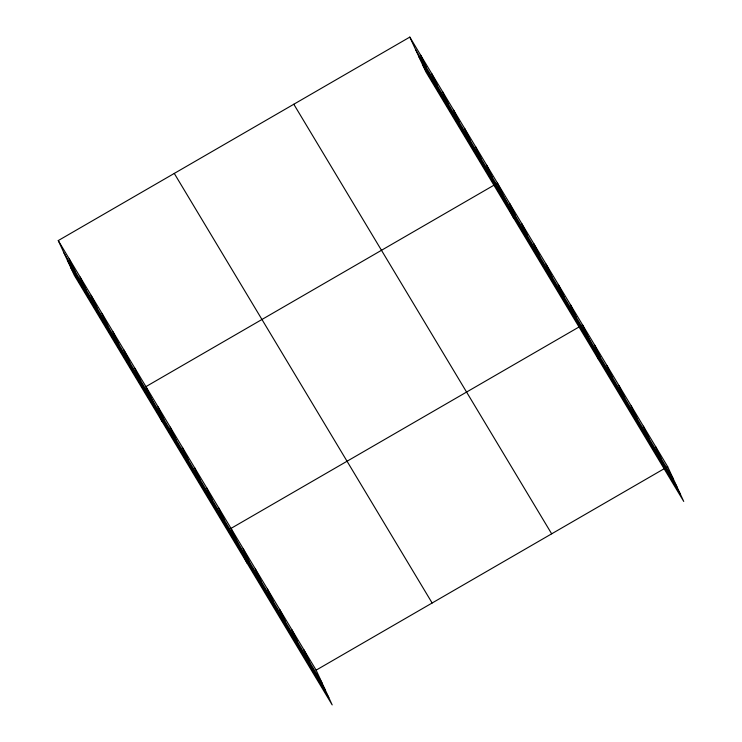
<?xml version="1.0" encoding="UTF-8"?>
<svg xmlns="http://www.w3.org/2000/svg" width="742" height="742" viewBox="0 0 742 742"><rect width="100%" height="100%" fill="white"/><g stroke="black" fill="none" stroke-linecap="round" stroke-linejoin="round"><path stroke-width="1.11" d="M58.266 240.566L316.129 670.147L332.184 704.9L74.321 275.319L58.266 240.566L409.816 37.1L667.679 466.681L683.734 501.434L425.871 71.853L409.816 37.1M316.129 670.147L667.679 466.681M415.585 49.575L673.448 479.156M418.98 56.93L676.843 486.511M422.476 64.498L680.34 494.079M293.804 104.242L551.668 533.823M174.277 173.424L432.141 603.005M64.025 253.05L321.889 682.621M67.42 260.396L325.284 689.977M70.926 267.973L328.789 697.554M655.52 446.434L661.289 458.908M643.37 426.177L649.129 438.652M631.21 405.93L636.979 418.405M619.051 385.673L624.82 398.148M606.9 365.426L612.66 377.901M594.741 345.169L600.51 357.644M598.646 359.666L582.581 324.922L231.031 528.387L247.086 563.141M570.431 304.665L576.191 317.14M558.272 284.418L564.041 296.893M546.112 264.161L551.881 276.636M533.962 243.914L539.722 256.389M521.802 223.657L527.571 236.132M509.643 203.41L515.412 215.885M513.547 217.907L497.492 183.153L145.933 386.628L161.997 421.373M486.529 164.9L492.298 177.375M475.576 146.647L481.335 159.122M464.613 128.385L470.382 140.859M453.65 110.131L459.419 122.606M442.696 91.869L448.456 104.344M431.733 73.616L437.502 86.091M420.779 55.353L426.539 67.837M303.97 649.899L309.739 662.374M291.81 629.643L297.579 642.127M279.66 609.395L285.42 621.87M267.5 589.139L273.269 601.623M255.341 568.891L261.11 581.366M243.19 548.644L248.95 561.119M218.871 508.14L224.64 520.615M206.721 487.884L212.481 500.358M194.562 467.636L200.331 480.111M182.402 447.38L188.171 459.855M170.252 427.132L176.012 439.607M158.092 406.876L163.861 419.351M134.979 368.366L140.739 380.85M124.016 350.113L129.785 362.588M113.062 331.86L118.822 344.334M102.099 313.597L107.868 326.072M91.136 295.344L96.905 307.819M80.182 277.081L85.942 289.556M69.219 258.828L74.988 271.303"/></g></svg>
